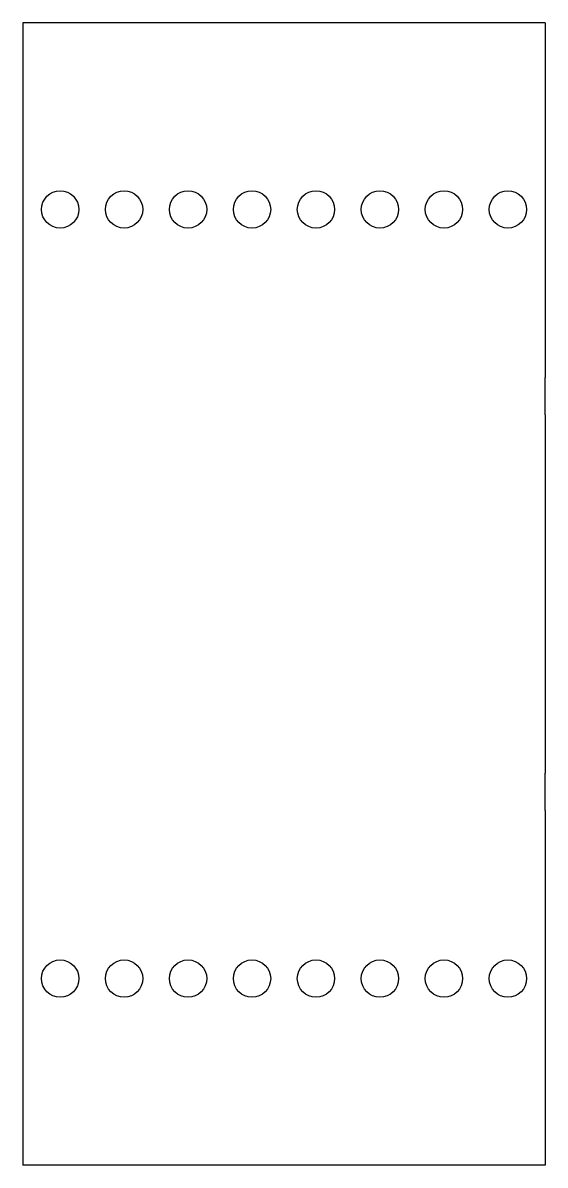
# Model space of a CAD drawing. Header units: millimetres. Extents: x 234 to 304, y 146 to 299.
import ezdxf

# ---------------------------------------------------------------- set-up
doc = ezdxf.new("R2010")
doc.units = ezdxf.units.MM
doc.layers.add('Default', color=7, linetype='Continuous')
doc.layers.add('U_DE_REGULAGEM_P', color=7, linetype='Continuous')

# ---------------------------------------------------------------- blocks, each defined once
blk = doc.blocks.new('SE')
at = {"layer": 'U_DE_REGULAGEM_P', "color": 7, "linetype": 'Continuous'}
for p, q in [((304.45, 298.87), (234.45, 298.87)), ((234.45, 298.87), (234.45, 251.37)), ((304.45, 298.87), (304.45, 251.37)), ((234.45, 251.37), (234.45, 246.35)), ((304.45, 246.35), (304.45, 251.37)), ((234.45, 246.35), (234.45, 198.35)), ((304.45, 246.35), (304.45, 198.35)), ((234.45, 198.35), (234.45, 193.32)), ((304.45, 193.32), (304.45, 198.35)), ((234.45, 193.32), (234.45, 145.82)), ((304.45, 193.32), (304.45, 145.82)), ((304.45, 145.82), (234.45, 145.82))]:
    blk.add_line(p, q, dxfattribs=at)
for centre in [(239.45, 273.87), (248.02, 273.87), (256.59, 273.87), (265.16, 273.87), (273.73, 273.87), (282.3, 273.87), (290.88, 273.87), (299.45, 273.87), (239.45, 170.82), (248.02, 170.82), (256.59, 170.82), (265.16, 170.82), (273.73, 170.82), (282.3, 170.82), (290.88, 170.82), (299.45, 170.82)]:
    blk.add_circle(centre, 2.5, dxfattribs=at)

msp = doc.modelspace()

# ---------------------------------------------------------------- block references
at = {"layer": 'Default'}
msp.add_blockref('SE', (0, 0), dxfattribs=at)

doc.saveas('drawing.dxf')
